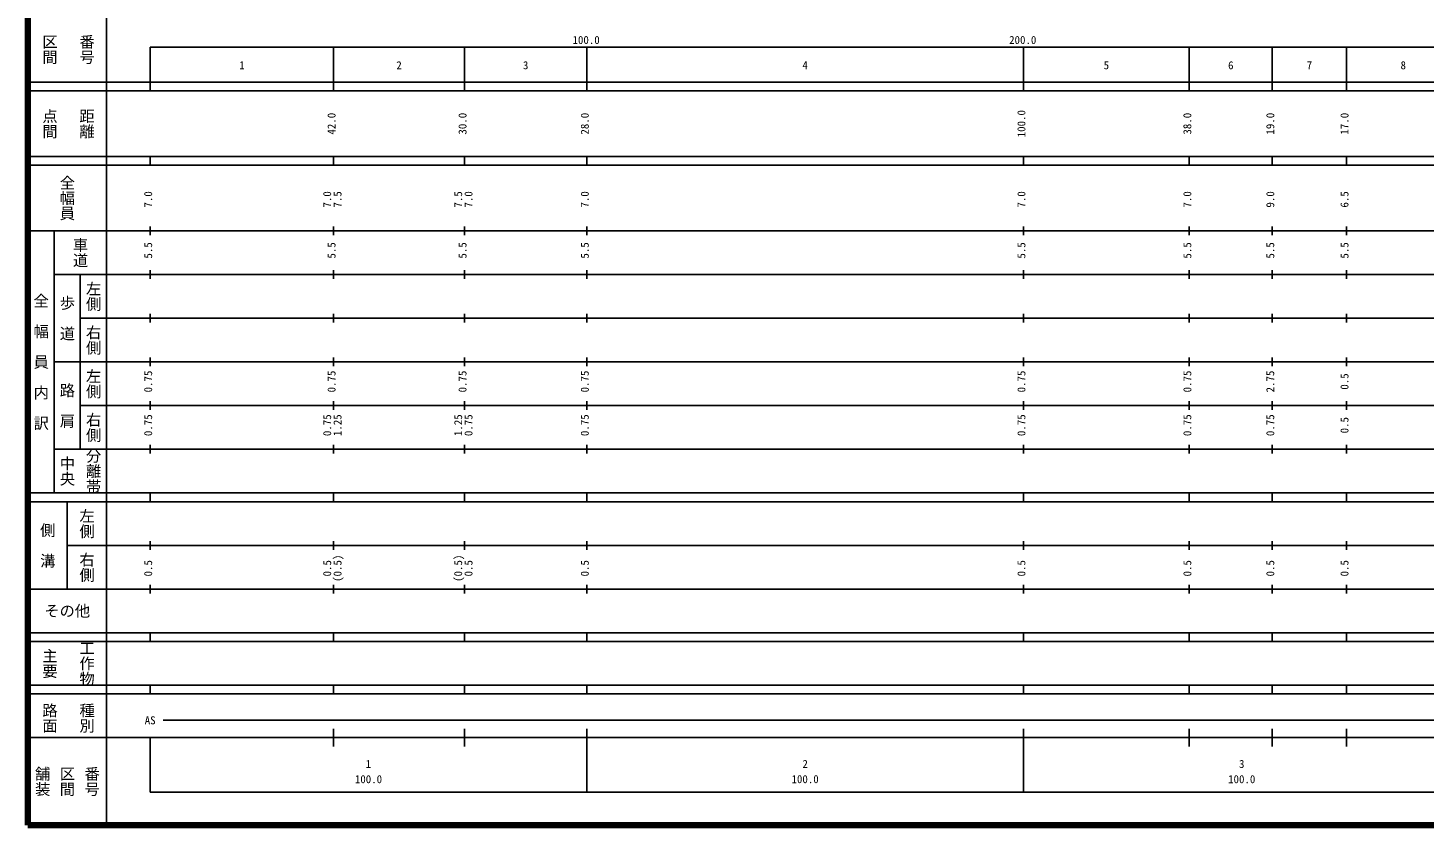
# Model space of a CAD drawing. Units: millimetres on the paper, enlarged 1000 times. Extents: x 40000 to 680000, y 20000 to 380000.
# Drawn here: x 40000 to 359764, y 20000 to 202409 of the extents above; entities that cross this region are included whole.
import ezdxf
from ezdxf.enums import TextEntityAlignment as Align

# ---------------------------------------------------------------- set-up
doc = ezdxf.new("R2010")
doc.units = ezdxf.units.MM
doc.header["$LTSCALE"] = 1000
doc.layers.add('M-TTL', color=2, linetype='Continuous', lineweight=140)
doc.layers.add('M-TTL-BAND', color=7, linetype='Continuous', lineweight=25)
doc.styles.add('@ＭＳ ゴシック', font='')
doc.styles.add('ＭＳ ゴシック', font='')
doc.styles.get('@ＭＳ ゴシック').set_extended_font_data('@MS Gothic')
doc.styles.get('ＭＳ ゴシック').set_extended_font_data('MS Gothic')

msp = doc.modelspace()

# ---------------------------------------------------------------- linework, layer by layer
at = {"layer": 'M-TTL'}
for p, q in [((40000, 380000), (40000, 20000)), ((40000, 20000), (680000, 20000))]:
    msp.add_line(p, q, dxfattribs=at)
at = {"layer": 'M-TTL-BAND'}
for p, q in [((58000, 370000), (58000, 20000)), ((68000, 198000), (579000, 198000)), ((68000, 198000), (68000, 188000)), ((110000, 188000), (110000, 198000)), ((140000, 188000), (140000, 198000)), ((168000, 188000), (168000, 198000)), ((268000, 188000), (268000, 198000)), ((306000, 188000), (306000, 198000)), ((325000, 188000), (325000, 198000)), ((342000, 188000), (342000, 198000)), ((40000, 190000), (579000, 190000)), ((40000, 188000), (579000, 188000)), ((40000, 173000), (579000, 173000)), ((68000, 171000), (68000, 173000)), ((110000, 171000), (110000, 173000)), ((140000, 171000), (140000, 173000)), ((168000, 171000), (168000, 173000)), ((268000, 171000), (268000, 173000)), ((306000, 171000), (306000, 173000)), ((325000, 171000), (325000, 173000)), ((342000, 171000), (342000, 173000)), ((40000, 171000), (579000, 171000)), ((68000, 155000), (68000, 157000)), ((110000, 155000), (110000, 157000)), ((140000, 155000), (140000, 157000)), ((168000, 155000), (168000, 157000)), ((268000, 155000), (268000, 157000)), ((306000, 155000), (306000, 157000)), ((325000, 155000), (325000, 157000)), ((342000, 155000), (342000, 157000)), ((40000, 156000), (579000, 156000)), ((46000, 96000), (46000, 156000)), ((46000, 146000), (579000, 146000)), ((52000, 146000), (52000, 106000)), ((68000, 145000), (68000, 147000)), ((110000, 145000), (110000, 147000)), ((140000, 145000), (140000, 147000)), ((168000, 145000), (168000, 147000)), ((268000, 145000), (268000, 147000)), ((306000, 145000), (306000, 147000)), ((325000, 145000), (325000, 147000)), ((342000, 145000), (342000, 147000)), ((52000, 136000), (579000, 136000)), ((68000, 135000), (68000, 137000)), ((110000, 135000), (110000, 137000)), ((140000, 135000), (140000, 137000)), ((168000, 135000), (168000, 137000)), ((268000, 135000), (268000, 137000)), ((306000, 135000), (306000, 137000)), ((325000, 135000), (325000, 137000)), ((342000, 135000), (342000, 137000)), ((46000, 126000), (579000, 126000)), ((68000, 125000), (68000, 127000)), ((110000, 125000), (110000, 127000)), ((140000, 125000), (140000, 127000)), ((168000, 125000), (168000, 127000)), ((268000, 125000), (268000, 127000)), ((306000, 125000), (306000, 127000)), ((325000, 125000), (325000, 127000)), ((342000, 125000), (342000, 127000)), ((52000, 116000), (579000, 116000)), ((68000, 115000), (68000, 117000)), ((110000, 115000), (110000, 117000)), ((140000, 115000), (140000, 117000)), ((168000, 115000), (168000, 117000)), ((268000, 115000), (268000, 117000)), ((306000, 115000), (306000, 117000)), ((325000, 115000), (325000, 117000)), ((342000, 115000), (342000, 117000)), ((46000, 106000), (579000, 106000)), ((68000, 105000), (68000, 107000)), ((110000, 105000), (110000, 107000)), ((140000, 105000), (140000, 107000)), ((168000, 105000), (168000, 107000)), ((268000, 105000), (268000, 107000)), ((306000, 105000), (306000, 107000)), ((325000, 105000), (325000, 107000)), ((342000, 105000), (342000, 107000)), ((40000, 96000), (579000, 96000)), ((68000, 94000), (68000, 96000)), ((110000, 94000), (110000, 96000)), ((140000, 94000), (140000, 96000)), ((168000, 94000), (168000, 96000)), ((268000, 94000), (268000, 96000)), ((306000, 94000), (306000, 96000)), ((325000, 94000), (325000, 96000)), ((342000, 94000), (342000, 96000)), ((40000, 94000), (579000, 94000)), ((49000, 94000), (49000, 74000)), ((49000, 84000), (579000, 84000)), ((68000, 83000), (68000, 85000)), ((110000, 83000), (110000, 85000)), ((140000, 83000), (140000, 85000)), ((168000, 83000), (168000, 85000)), ((268000, 83000), (268000, 85000)), ((306000, 83000), (306000, 85000)), ((325000, 83000), (325000, 85000)), ((342000, 83000), (342000, 85000)), ((40000, 74000), (579000, 74000)), ((68000, 73000), (68000, 75000)), ((110000, 73000), (110000, 75000)), ((140000, 73000), (140000, 75000)), ((168000, 73000), (168000, 75000)), ((268000, 73000), (268000, 75000)), ((306000, 73000), (306000, 75000)), ((325000, 73000), (325000, 75000)), ((342000, 73000), (342000, 75000)), ((40000, 64000), (579000, 64000)), ((68000, 62000), (68000, 64000)), ((110000, 62000), (110000, 64000)), ((140000, 62000), (140000, 64000)), ((168000, 62000), (168000, 64000)), ((268000, 62000), (268000, 64000)), ((306000, 62000), (306000, 64000)), ((325000, 62000), (325000, 64000)), ((342000, 62000), (342000, 64000)), ((40000, 62000), (579000, 62000)), ((40000, 52000), (579000, 52000)), ((68000, 50000), (68000, 52000)), ((110000, 50000), (110000, 52000)), ((140000, 50000), (140000, 52000)), ((168000, 50000), (168000, 52000)), ((268000, 50000), (268000, 52000)), ((306000, 50000), (306000, 52000)), ((325000, 50000), (325000, 52000)), ((342000, 50000), (342000, 52000)), ((40000, 50000), (579000, 50000)), ((71000, 44000), (565000, 44000)), ((110000, 38000), (110000, 42000)), ((140000, 38000), (140000, 42000)), ((168000, 27500), (168000, 42000)), ((268000, 27500), (268000, 42000)), ((306000, 38000), (306000, 42000)), ((325000, 38000), (325000, 42000)), ((342000, 38000), (342000, 42000)), ((40000, 40000), (579000, 40000)), ((68000, 40000), (68000, 27500)), ((68000, 27500), (579000, 27500))]:
    msp.add_line(p, q, dxfattribs=at)

# ---------------------------------------------------------------- texts
at = {"layer": 'M-TTL-BAND', "style": '@ＭＳ ゴシック'}
for s, p in [('区間', (45000, 197500)), ('番号', (53500, 197500)), ('点間', (45000, 180500)), ('距離', (53500, 180500)), ('全幅員', (49000, 163500)), ('車道', (52000, 151000)), ('左側', (55000, 141000)), ('全\u3000幅\u3000員\u3000内\u3000訳', (43000, 126000)), ('歩\u3000道', (49000, 136000)), ('右側', (55000, 131000)), ('左側', (55000, 121000)), ('路\u3000肩', (49000, 116000)), ('右側', (55000, 111000)), ('分離帯', (55000, 101000)), ('中央', (49000, 101000)), ('左側', (53500, 89000)), ('側\u3000溝', (44500, 84000)), ('右側', (53500, 79000)), ('工作物', (53500, 57000)), ('主要', (45000, 57000)), ('路面', (45000, 44500)), ('種別', (53500, 44500)), ('舗装', (43333, 30000)), ('区間', (49000, 30000)), ('番号', (54667, 30000))]:
    msp.add_text(s, height=2566, rotation=270, dxfattribs=at).set_placement(p, align=Align.MIDDLE_CENTER)
at = {"layer": 'M-TTL-BAND', "style": 'ＭＳ ゴシック'}
for s, p in [('100.0', (167844, 198195)), ('200.0', (267844, 198195)), ('1', (89000, 192405)), ('2', (125000, 192405)), ('3', (154000, 192405)), ('4', (218000, 192405)), ('5', (287000, 192405)), ('6', (315500, 192405)), ('7', (333500, 192405)), ('8', (355000, 192405)), ('AS', (68000, 42500)), ('1', (118000, 32523)), ('2', (218000, 32523)), ('3', (318000, 32523)), ('100.0', (118000, 29033)), ('100.0', (218000, 29033)), ('100.0', (318000, 29033))]:
    msp.add_text(s, height=1833, dxfattribs=at).set_placement(p, align=Align.BOTTOM_CENTER)
for s, p in [('42.0', (111000, 180500)), ('30.0', (141000, 180500)), ('28.0', (169000, 180500)), ('100.0', (269000, 180500)), ('38.0', (307000, 180500)), ('19.0', (326000, 180500)), ('17.0', (343000, 180500)), ('7.0', (69000, 163174)), ('7.0', (110000, 163174)), ('7.5', (112370, 163174)), ('7.5', (140000, 163174)), ('7.0', (142370, 163174)), ('7.0', (169000, 163174)), ('7.0', (269000, 163174)), ('7.0', (307000, 163174)), ('9.0', (326000, 163174)), ('6.5', (343000, 163174)), ('5.5', (69000, 151500)), ('5.5', (111000, 151500)), ('5.5', (141000, 151500)), ('5.5', (169000, 151500)), ('5.5', (269000, 151500)), ('5.5', (307000, 151500)), ('5.5', (326000, 151500)), ('5.5', (343000, 151500)), ('0.75', (69000, 121500)), ('0.75', (111000, 121500)), ('0.75', (141000, 121500)), ('0.75', (169000, 121500)), ('0.75', (269000, 121500)), ('0.75', (307000, 121500)), ('2.75', (326000, 121500)), ('0.5', (343000, 121500)), ('0.75', (69000, 111500)), ('0.75', (110000, 111500)), ('1.25', (112370, 111500)), ('1.25', (140000, 111500)), ('0.75', (142370, 111500)), ('0.75', (169000, 111500)), ('0.75', (269000, 111500)), ('0.75', (307000, 111500)), ('0.75', (326000, 111500)), ('0.5', (343000, 111500)), ('0.5', (69000, 78764)), ('0.5', (110000, 78764)), ('(0.5)', (112370, 78764)), ('(0.5)', (140000, 78764)), ('0.5', (142370, 78764)), ('0.5', (169000, 78764)), ('0.5', (269000, 78764)), ('0.5', (307000, 78764)), ('0.5', (326000, 78764)), ('0.5', (343000, 78764))]:
    msp.add_text(s, height=1833, rotation=90, dxfattribs=at).set_placement(p, align=Align.BOTTOM_CENTER)
msp.add_text('その他', height=2566, dxfattribs=at).set_placement((49000, 69000), align=Align.MIDDLE_CENTER)

doc.saveas('drawing.dxf')
